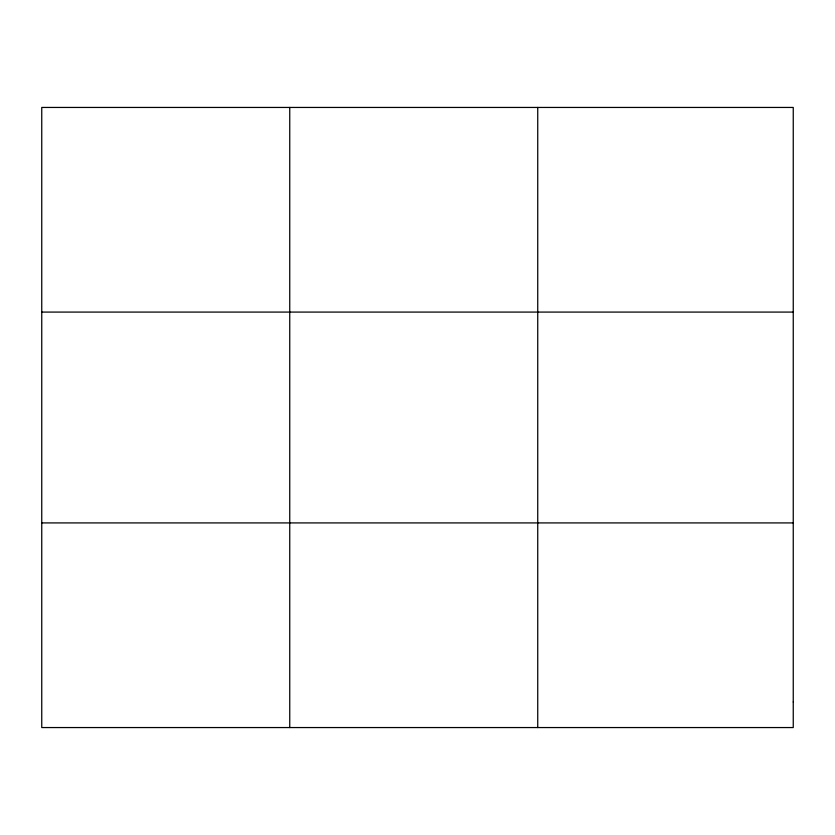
<?xml version="1.0" encoding="UTF-8"?>
<svg xmlns="http://www.w3.org/2000/svg" width="835" height="835" viewBox="0 0 835 835"><rect width="100%" height="100%" fill="white"/><g stroke="black" fill="none" stroke-linecap="round" stroke-linejoin="round"><path stroke-width="1.25" d="M289.745 107.444L289.745 727.556M537.74 107.444L537.74 727.556M41.75 312.081L793.25 312.081M41.75 522.919L793.25 522.919M793.25 701.974L793.25 727.556L41.75 727.556L41.75 107.444L793.25 107.444L793.25 701.974"/></g></svg>
